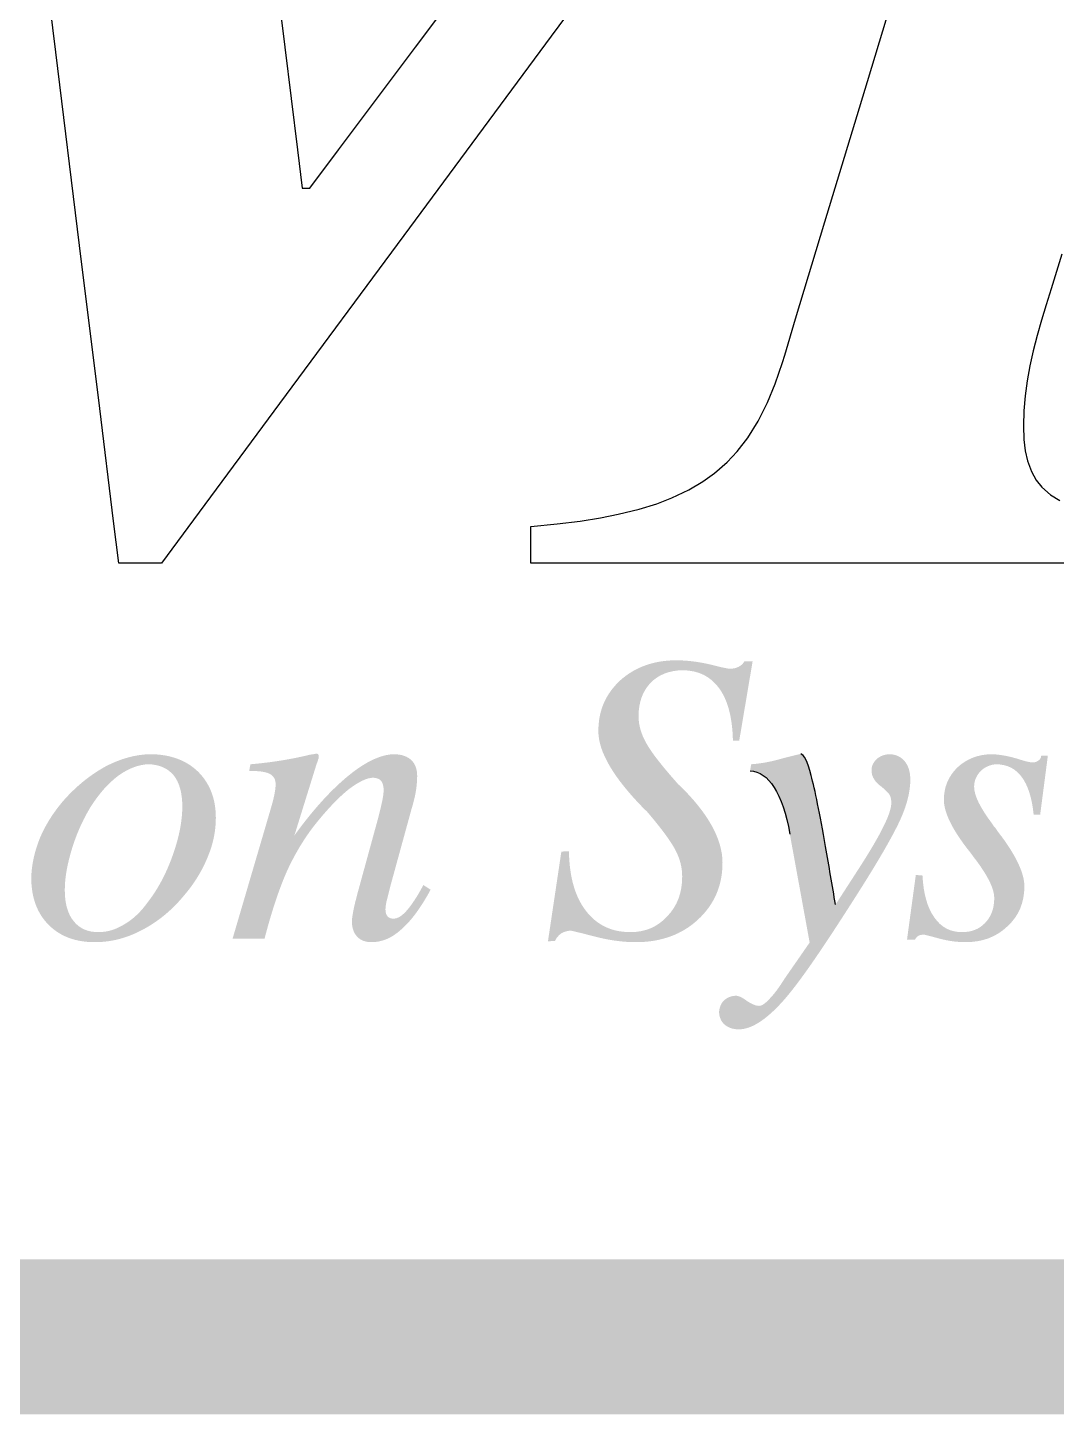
# Model space of a CAD drawing. Header units: millimetres. Extents: x 2335 to 2657, y 96 to 324.
# Drawn here: x 2496.83 to 2503.91, y 96.12 to 105.65 of the extents above; entities that cross this region are included whole.
import ezdxf

# ---------------------------------------------------------------- set-up
doc = ezdxf.new("R2010")
doc.units = ezdxf.units.MM
doc.header["$LTSCALE"] = 10
doc.layers.get('0').update_dxf_attribs({"linetype": 'CONTINUOUS'})

msp = doc.modelspace()

# ---------------------------------------------------------------- hatches: boundary and pattern name
h = msp.add_hatch(color=4)
edge = h.paths.add_edge_path()
edge.add_spline(control_points=[(2501.8197, 101.2966), (2501.801, 101.2966), (2501.7824, 101.2966), (2501.7638, 101.2966)], knot_values=[0, 0, 0, 0, 1, 1, 1, 1], degree=3, periodic=0)
edge.add_spline(control_points=[(2501.7638, 101.2966), (2501.7535, 101.2793), (2501.7393, 101.2667), (2501.7047, 101.2494), (2501.6842, 101.2446), (2501.6613, 101.2462)], knot_values=[0, 0, 0, 0, 0.5, 0.5, 1, 1, 1, 1], degree=3, periodic=0)
edge.add_spline(control_points=[(2501.6613, 101.2462), (2501.6542, 101.2446), (2501.6109, 101.2533), (2501.5313, 101.2738)], knot_values=[0, 0, 0, 0, 1, 1, 1, 1], degree=3, periodic=0)
edge.add_spline(control_points=[(2501.5313, 101.2738), (2501.4518, 101.2927), (2501.373, 101.3029), (2501.295, 101.3037)], knot_values=[0, 0, 0, 0, 1, 1, 1, 1], degree=3, periodic=0)
edge.add_spline(control_points=[(2501.295, 101.3037), (2501.139, 101.3029), (2501.0106, 101.2565), (2500.9097, 101.1659)], knot_values=[0, 0, 0, 0, 1, 1, 1, 1], degree=3, periodic=0)
edge.add_spline(control_points=[(2500.9097, 101.1659), (2500.8089, 101.0729), (2500.7585, 100.9579), (2500.7585, 100.6719), (2500.8648, 100.493), (2501.0752, 100.2795)], knot_values=[0, 0, 0, 0, 0.495868, 0.495868, 1, 1, 1, 1], degree=3, periodic=0)
edge.add_spline(control_points=[(2501.0752, 100.2795), (2501.0815, 100.274), (2501.0839, 100.2701), (2501.087, 100.2701)], knot_values=[0, 0, 0, 0, 1, 1, 1, 1], degree=3, periodic=0)
edge.add_spline(control_points=[(2501.087, 100.2701), (2501.191, 100.1488), (2501.2569, 100.0588), (2501.321, 99.9368), (2501.3352, 99.8762), (2501.3352, 99.706), (2501.3021, 99.6146), (2501.2328, 99.5429)], knot_values=[0, 0, 0, 0, 0.25982, 0.25982, 0.52368, 0.52368, 1, 1, 1, 1], degree=3, periodic=0)
edge.add_spline(control_points=[(2501.2328, 99.5429), (2501.165, 99.4689), (2501.0799, 99.4334), (2500.9791, 99.4342)], knot_values=[0, 0, 0, 0, 1, 1, 1, 1], degree=3, periodic=0)
edge.add_spline(control_points=[(2500.9791, 99.4342), (2500.8507, 99.4334), (2500.7482, 99.4823), (2500.6734, 99.5799)], knot_values=[0, 0, 0, 0, 1, 1, 1, 1], degree=3, periodic=0)
edge.add_spline(control_points=[(2500.6734, 99.5799), (2500.5978, 99.6768), (2500.5592, 99.8139), (2500.556, 99.9896)], knot_values=[0, 0, 0, 0, 1, 1, 1, 1], degree=3, periodic=0)
edge.add_spline(control_points=[(2500.556, 99.9896), (2500.5387, 99.9891), (2500.5213, 99.9886), (2500.504, 99.988)], knot_values=[0, 0, 0, 0, 1, 1, 1, 1], degree=3, periodic=0)
edge.add_spline(control_points=[(2500.504, 99.988), (2500.4733, 99.7824), (2500.4426, 99.5768), (2500.4118, 99.3712)], knot_values=[0, 0, 0, 0, 1, 1, 1, 1], degree=3, periodic=0)
edge.add_spline(control_points=[(2500.4118, 99.3712), (2500.4278, 99.3717), (2500.4439, 99.3722), (2500.4599, 99.3727)], knot_values=[0, 0, 0, 0, 1, 1, 1, 1], degree=3, periodic=0)
edge.add_spline(control_points=[(2500.4599, 99.3727), (2500.4686, 99.3924), (2500.4827, 99.4098), (2500.5016, 99.4247)], knot_values=[0, 0, 0, 0, 1, 1, 1, 1], degree=3, periodic=0)
edge.add_spline(control_points=[(2500.5016, 99.4247), (2500.5213, 99.4358), (2500.5434, 99.4429), (2500.5678, 99.4444)], knot_values=[0, 0, 0, 0, 1, 1, 1, 1], degree=3, periodic=0)
edge.add_spline(control_points=[(2500.5678, 99.4444), (2500.5765, 99.4429), (2500.6309, 99.4304), (2500.8302, 99.3783), (2500.9255, 99.3649), (2501.1878, 99.3649), (2501.3313, 99.416), (2501.5558, 99.6233), (2501.6125, 99.7533), (2501.6125, 100.0739), (2501.514, 100.2512), (2501.3163, 100.4442)], knot_values=[0, 0, 0, 0, 0.129341, 0.129341, 0.257728, 0.257728, 0.501105, 0.501105, 0.746262, 0.746262, 1, 1, 1, 1], degree=3, periodic=0)
edge.add_spline(control_points=[(2501.3163, 100.4442), (2501.3076, 100.4497), (2501.3021, 100.4576), (2501.2974, 100.4631)], knot_values=[0, 0, 0, 0, 1, 1, 1, 1], degree=3, periodic=0)
edge.add_spline(control_points=[(2501.2974, 100.4631), (2501.1926, 100.5813), (2501.1217, 100.6719), (2501.087, 100.7357)], knot_values=[0, 0, 0, 0, 1, 1, 1, 1], degree=3, periodic=0)
edge.add_spline(control_points=[(2501.087, 100.7357), (2501.0523, 100.7979), (2501.035, 100.8586), (2501.035, 101.0138), (2501.0626, 101.0902), (2501.1177, 101.1485)], knot_values=[0, 0, 0, 0, 0.385787, 0.385787, 1, 1, 1, 1], degree=3, periodic=0)
edge.add_spline(control_points=[(2501.1177, 101.1485), (2501.1721, 101.2045), (2501.2469, 101.2336), (2501.3391, 101.2352)], knot_values=[0, 0, 0, 0, 1, 1, 1, 1], degree=3, periodic=0)
edge.add_spline(control_points=[(2501.3391, 101.2352), (2501.4494, 101.2336), (2501.5325, 101.1916), (2501.6511, 101.024), (2501.681, 100.9043), (2501.6842, 100.7499)], knot_values=[0, 0, 0, 0, 0.501569, 0.501569, 1, 1, 1, 1], degree=3, periodic=0)
edge.add_spline(control_points=[(2501.6842, 100.7499), (2501.6986, 100.7499), (2501.7131, 100.7499), (2501.7275, 100.7499)], knot_values=[0, 0, 0, 0, 1, 1, 1, 1], degree=3, periodic=0)
edge.add_spline(control_points=[(2501.7275, 100.7499), (2501.7582, 100.9321), (2501.789, 101.1144), (2501.8197, 101.2966)], knot_values=[0, 0, 0, 0, 1, 1, 1, 1], degree=3, periodic=0)
h = msp.add_hatch(color=4)
edge = h.paths.add_edge_path()
edge.add_spline(control_points=[(2498.072, 99.9526), (2498.1098, 100.0432), (2498.1271, 100.133), (2498.1271, 100.3504), (2498.0861, 100.456), (2498.0058, 100.5364)], knot_values=[0, 0, 0, 0, 0.394928, 0.394928, 1, 1, 1, 1], degree=3, periodic=0)
edge.add_spline(control_points=[(2498.0058, 100.5364), (2497.9246, 100.6159), (2497.8151, 100.6561), (2497.678, 100.6577)], knot_values=[0, 0, 0, 0, 1, 1, 1, 1], degree=3, periodic=0)
edge.add_spline(control_points=[(2497.678, 100.6577), (2497.5756, 100.6561), (2497.4716, 100.6278), (2497.3668, 100.5726)], knot_values=[0, 0, 0, 0, 1, 1, 1, 1], degree=3, periodic=0)
edge.add_spline(control_points=[(2497.3668, 100.5726), (2497.2628, 100.5151), (2497.1659, 100.4371), (2497.0769, 100.3363)], knot_values=[0, 0, 0, 0, 1, 1, 1, 1], degree=3, periodic=0)
edge.add_spline(control_points=[(2497.0769, 100.3363), (2497.006, 100.2528), (2496.9509, 100.1645), (2496.9138, 100.0739)], knot_values=[0, 0, 0, 0, 1, 1, 1, 1], degree=3, periodic=0)
edge.add_spline(control_points=[(2496.9138, 100.0739), (2496.8776, 99.981), (2496.8587, 99.8919), (2496.8571, 99.8037)], knot_values=[0, 0, 0, 0, 1, 1, 1, 1], degree=3, periodic=0)
edge.add_spline(control_points=[(2496.8571, 99.8037), (2496.8587, 99.6698), (2496.8981, 99.5626), (2496.9769, 99.4838)], knot_values=[0, 0, 0, 0, 1, 1, 1, 1], degree=3, periodic=0)
edge.add_spline(control_points=[(2496.9769, 99.4838), (2497.058, 99.4027), (2497.1636, 99.3649), (2497.4054, 99.3649), (2497.515, 99.3924), (2497.6221, 99.4499)], knot_values=[0, 0, 0, 0, 0.540717, 0.540717, 1, 1, 1, 1], degree=3, periodic=0)
edge.add_spline(control_points=[(2497.6221, 99.4499), (2497.73, 99.5067), (2497.8285, 99.587), (2497.9152, 99.6942)], knot_values=[0, 0, 0, 0, 1, 1, 1, 1], degree=3, periodic=0)
edge.add_spline(control_points=[(2497.9152, 99.6942), (2497.9829, 99.7745), (2498.0349, 99.8604), (2498.072, 99.9526)], knot_values=[0, 0, 0, 0, 1, 1, 1, 1], degree=3, periodic=0)
edge = h.paths.add_edge_path(flags=16)
edge.add_spline(control_points=[(2497.8372, 100.512), (2497.8774, 100.4615), (2497.8963, 100.3898), (2497.8963, 100.196), (2497.874, 100.085), (2497.7875, 99.8415), (2497.7316, 99.7344), (2497.6607, 99.6422)], knot_values=[0, 0, 0, 0, 0.314887, 0.314887, 0.65646, 0.65646, 1, 1, 1, 1], degree=3, periodic=0)
edge.add_spline(control_points=[(2497.6607, 99.6422), (2497.6119, 99.5744), (2497.5583, 99.5224), (2497.4976, 99.4878)], knot_values=[0, 0, 0, 0, 1, 1, 1, 1], degree=3, periodic=0)
edge.add_spline(control_points=[(2497.4976, 99.4878), (2497.437, 99.4499), (2497.3779, 99.4334), (2497.3188, 99.4342)], knot_values=[0, 0, 0, 0, 1, 1, 1, 1], degree=3, periodic=0)
edge.add_spline(control_points=[(2497.3188, 99.4342), (2497.2471, 99.4334), (2497.1896, 99.4578), (2497.1486, 99.5098)], knot_values=[0, 0, 0, 0, 1, 1, 1, 1], degree=3, periodic=0)
edge.add_spline(control_points=[(2497.1486, 99.5098), (2497.1084, 99.5587), (2497.0879, 99.6304), (2497.0879, 99.8092), (2497.1056, 99.9044), (2497.1691, 100.1109), (2497.2124, 100.2078), (2497.2668, 100.2969)], knot_values=[0, 0, 0, 0, 0.353018, 0.353018, 0.679112, 0.679112, 1, 1, 1, 1], degree=3, periodic=0)
edge.add_spline(control_points=[(2497.2668, 100.2969), (2497.3259, 100.3898), (2497.3897, 100.46), (2497.459, 100.512)], knot_values=[0, 0, 0, 0, 1, 1, 1, 1], degree=3, periodic=0)
edge.add_spline(control_points=[(2497.459, 100.512), (2497.5284, 100.5608), (2497.5977, 100.5868), (2497.6639, 100.5884)], knot_values=[0, 0, 0, 0, 1, 1, 1, 1], degree=3, periodic=0)
edge.add_spline(control_points=[(2497.6639, 100.5884), (2497.7387, 100.5868), (2497.7962, 100.5608), (2497.8372, 100.512)], knot_values=[0, 0, 0, 0, 1, 1, 1, 1], degree=3, periodic=0)
h = msp.add_hatch(color=4)
edge = h.paths.add_edge_path()
edge.add_spline(control_points=[(2499.4743, 100.2843), (2499.4869, 100.326), (2499.4972, 100.3662), (2499.5035, 100.4056)], knot_values=[0, 0, 0, 0, 1, 1, 1, 1], degree=3, periodic=0)
edge.add_spline(control_points=[(2499.5035, 100.4056), (2499.509, 100.4426), (2499.5121, 100.4773), (2499.5121, 100.5553), (2499.4987, 100.5915), (2499.4436, 100.6435), (2499.405, 100.6561), (2499.3546, 100.6577)], knot_values=[0, 0, 0, 0, 0.253165, 0.253165, 0.626582, 0.626582, 1, 1, 1, 1], degree=3, periodic=0)
edge.add_spline(control_points=[(2499.3546, 100.6577), (2499.2647, 100.6561), (2499.1595, 100.6078), (2498.9228, 100.415), (2498.7976, 100.2788), (2498.6676, 100.0991)], knot_values=[0, 0, 0, 0, 0.497372, 0.497372, 1, 1, 1, 1], degree=3, periodic=0)
edge.add_spline(control_points=[(2498.6676, 100.0991), (2498.7182, 100.2622), (2498.7689, 100.4253), (2498.8196, 100.5884)], knot_values=[0, 0, 0, 0, 1, 1, 1, 1], degree=3, periodic=0)
edge.add_spline(control_points=[(2498.8196, 100.5884), (2498.8251, 100.6026), (2498.8291, 100.6128), (2498.8306, 100.6215)], knot_values=[0, 0, 0, 0, 1, 1, 1, 1], degree=3, periodic=0)
edge.add_spline(control_points=[(2498.8306, 100.6215), (2498.8338, 100.6278), (2498.8354, 100.6333), (2498.8354, 100.6459), (2498.8354, 100.6522), (2498.8322, 100.6561)], knot_values=[0, 0, 0, 0, 0.3125, 0.3125, 1, 1, 1, 1], degree=3, periodic=0)
edge.add_spline(control_points=[(2498.8322, 100.6561), (2498.8291, 100.6593), (2498.8251, 100.6609), (2498.8196, 100.6624)], knot_values=[0, 0, 0, 0, 1, 1, 1, 1], degree=3, periodic=0)
edge.add_spline(control_points=[(2498.8196, 100.6624), (2498.8165, 100.6609), (2498.8007, 100.6577), (2498.7731, 100.6538)], knot_values=[0, 0, 0, 0, 1, 1, 1, 1], degree=3, periodic=0)
edge.add_spline(control_points=[(2498.7731, 100.6538), (2498.6408, 100.6215), (2498.5037, 100.6002), (2498.365, 100.5884)], knot_values=[0, 0, 0, 0, 1, 1, 1, 1], degree=3, periodic=0)
edge.add_spline(control_points=[(2498.365, 100.5884), (2498.3621, 100.5731), (2498.3593, 100.5579), (2498.3564, 100.5427)], knot_values=[0, 0, 0, 0, 1, 1, 1, 1], degree=3, periodic=0)
edge.add_spline(control_points=[(2498.3564, 100.5427), (2498.364, 100.5427), (2498.3716, 100.5427), (2498.3792, 100.5427)], knot_values=[0, 0, 0, 0, 1, 1, 1, 1], degree=3, periodic=0)
edge.add_spline(control_points=[(2498.3792, 100.5427), (2498.4383, 100.5411), (2498.4801, 100.534), (2498.5037, 100.519)], knot_values=[0, 0, 0, 0, 1, 1, 1, 1], degree=3, periodic=0)
edge.add_spline(control_points=[(2498.5037, 100.519), (2498.5265, 100.5049), (2498.5384, 100.482), (2498.5384, 100.4324), (2498.5352, 100.408), (2498.5297, 100.3796)], knot_values=[0, 0, 0, 0, 0.619048, 0.619048, 1, 1, 1, 1], degree=3, periodic=0)
edge.add_spline(control_points=[(2498.5297, 100.3796), (2498.5234, 100.3489), (2498.5146, 100.3158), (2498.4165, 99.982), (2498.3293, 99.6853), (2498.2421, 99.3885)], knot_values=[0, 0, 0, 0, 0.111045, 0.111045, 1, 1, 1, 1], degree=3, periodic=0)
edge.add_spline(control_points=[(2498.2421, 99.3885), (2498.3154, 99.3885), (2498.3887, 99.3885), (2498.4619, 99.3885)], knot_values=[0, 0, 0, 0, 1, 1, 1, 1], degree=3, periodic=0)
edge.add_spline(control_points=[(2498.4619, 99.3885), (2498.5124, 99.5815), (2498.5644, 99.7375), (2498.6187, 99.8588)], knot_values=[0, 0, 0, 0, 1, 1, 1, 1], degree=3, periodic=0)
edge.add_spline(control_points=[(2498.6187, 99.8588), (2498.6739, 99.977), (2498.7395, 100.087), (2498.8976, 100.2827), (2498.9709, 100.3591), (2499.0386, 100.4143)], knot_values=[0, 0, 0, 0, 0.496819, 0.496819, 1, 1, 1, 1], degree=3, periodic=0)
edge.add_spline(control_points=[(2499.0386, 100.4143), (2499.108, 100.467), (2499.1639, 100.4946), (2499.2088, 100.4962)], knot_values=[0, 0, 0, 0, 1, 1, 1, 1], degree=3, periodic=0)
edge.add_spline(control_points=[(2499.2088, 100.4962), (2499.2332, 100.4946), (2499.2521, 100.4875), (2499.264, 100.4749)], knot_values=[0, 0, 0, 0, 1, 1, 1, 1], degree=3, periodic=0)
edge.add_spline(control_points=[(2499.264, 100.4749), (2499.275, 100.46), (2499.2813, 100.4403), (2499.2813, 100.3922), (2499.2781, 100.3694), (2499.2726, 100.3402)], knot_values=[0, 0, 0, 0, 0.606557, 0.606557, 1, 1, 1, 1], degree=3, periodic=0)
edge.add_spline(control_points=[(2499.2726, 100.3402), (2499.2663, 100.3118), (2499.2577, 100.2725), (2499.245, 100.2236)], knot_values=[0, 0, 0, 0, 1, 1, 1, 1], degree=3, periodic=0)
edge.add_spline(control_points=[(2499.245, 100.2236), (2499.197, 100.0484), (2499.1489, 99.8733), (2499.1009, 99.6981)], knot_values=[0, 0, 0, 0, 1, 1, 1, 1], degree=3, periodic=0)
edge.add_spline(control_points=[(2499.1009, 99.6981), (2499.0891, 99.6524), (2499.0788, 99.613), (2499.0733, 99.5831)], knot_values=[0, 0, 0, 0, 1, 1, 1, 1], degree=3, periodic=0)
edge.add_spline(control_points=[(2499.0733, 99.5831), (2499.0678, 99.5516), (2499.0631, 99.5272), (2499.0631, 99.4618), (2499.0764, 99.4271), (2499.1237, 99.3767), (2499.1568, 99.3649), (2499.2695, 99.3649), (2499.3372, 99.3924), (2499.4034, 99.4531)], knot_values=[0, 0, 0, 0, 0.094941, 0.094941, 0.328336, 0.328336, 0.577274, 0.577274, 1, 1, 1, 1], degree=3, periodic=0)
edge.add_spline(control_points=[(2499.4034, 99.4531), (2499.4696, 99.5106), (2499.5381, 99.602), (2499.6043, 99.7257)], knot_values=[0, 0, 0, 0, 1, 1, 1, 1], degree=3, periodic=0)
edge.add_spline(control_points=[(2499.6043, 99.7257), (2499.5878, 99.7365), (2499.5712, 99.7472), (2499.5547, 99.758)], knot_values=[0, 0, 0, 0, 1, 1, 1, 1], degree=3, periodic=0)
edge.add_spline(control_points=[(2499.5547, 99.758), (2499.5121, 99.6768), (2499.4727, 99.6193), (2499.4396, 99.5815)], knot_values=[0, 0, 0, 0, 1, 1, 1, 1], degree=3, periodic=0)
edge.add_spline(control_points=[(2499.4396, 99.5815), (2499.4066, 99.5445), (2499.3758, 99.5256), (2499.3498, 99.5272)], knot_values=[0, 0, 0, 0, 1, 1, 1, 1], degree=3, periodic=0)
edge.add_spline(control_points=[(2499.3498, 99.5272), (2499.3325, 99.5256), (2499.3183, 99.5311), (2499.3081, 99.5429)], knot_values=[0, 0, 0, 0, 1, 1, 1, 1], degree=3, periodic=0)
edge.add_spline(control_points=[(2499.3081, 99.5429), (2499.2994, 99.5524), (2499.2939, 99.5689), (2499.2939, 99.6036), (2499.297, 99.6217), (2499.301, 99.6453)], knot_values=[0, 0, 0, 0, 0.613636, 0.613636, 1, 1, 1, 1], degree=3, periodic=0)
edge.add_spline(control_points=[(2499.301, 99.6453), (2499.3073, 99.6666), (2499.3159, 99.7013), (2499.327, 99.7478)], knot_values=[0, 0, 0, 0, 1, 1, 1, 1], degree=3, periodic=0)
edge.add_spline(control_points=[(2499.327, 99.7478), (2499.3761, 99.9266), (2499.4252, 100.1054), (2499.4743, 100.2843)], knot_values=[0, 0, 0, 0, 1, 1, 1, 1], degree=3, periodic=0)
h = msp.add_hatch(color=4)
edge = h.paths.add_edge_path()
edge.add_spline(control_points=[(2502.3901, 99.6233), (2502.3672, 99.7562), (2502.345, 99.8891), (2502.2814, 100.2496), (2502.2485, 100.4143), (2502.1963, 100.6089), (2502.1719, 100.6577), (2502.1514, 100.6593)], knot_values=[0, 0, 0, 0, 0.226419, 0.226419, 0.614671, 0.614671, 1, 1, 1, 1], degree=3, periodic=0)
edge.add_spline(control_points=[(2502.1514, 100.6593), (2502.1403, 100.6577), (2502.097, 100.6475), (2502.0222, 100.6278)], knot_values=[0, 0, 0, 0, 1, 1, 1, 1], degree=3, periodic=0)
edge.add_spline(control_points=[(2502.0222, 100.6278), (2501.9465, 100.6057), (2501.8772, 100.5931), (2501.8095, 100.5884)], knot_values=[0, 0, 0, 0, 1, 1, 1, 1], degree=3, periodic=0)
edge.add_spline(control_points=[(2501.8095, 100.5884), (2501.8071, 100.5731), (2501.8047, 100.5579), (2501.8024, 100.5427)], knot_values=[0, 0, 0, 0, 1, 1, 1, 1], degree=3, periodic=0)
edge.add_spline(control_points=[(2501.8024, 100.5427), (2501.9324, 100.5364), (2502.023, 100.3922), (2502.0765, 100.1078)], knot_values=[0, 0, 0, 0, 1, 1, 1, 1], degree=3, periodic=0)
edge.add_spline(control_points=[(2502.0765, 100.1078), (2502.0765, 100.1007), (2502.0781, 100.0968), (2502.0781, 100.0952)], knot_values=[0, 0, 0, 0, 1, 1, 1, 1], degree=3, periodic=0)
edge.add_spline(control_points=[(2502.0781, 100.0952), (2502.1227, 99.851), (2502.1674, 99.6067), (2502.212, 99.3625)], knot_values=[0, 0, 0, 0, 1, 1, 1, 1], degree=3, periodic=0)
edge.add_spline(control_points=[(2502.212, 99.3625), (2502.154, 99.2787), (2502.096, 99.195), (2502.0379, 99.1112)], knot_values=[0, 0, 0, 0, 1, 1, 1, 1], degree=3, periodic=0)
edge.add_spline(control_points=[(2502.0379, 99.1112), (2502.0033, 99.0552), (2501.9702, 99.0103), (2501.9379, 98.9772)], knot_values=[0, 0, 0, 0, 1, 1, 1, 1], degree=3, periodic=0)
edge.add_spline(control_points=[(2501.9379, 98.9772), (2501.9064, 98.9426), (2501.8835, 98.9268), (2501.8418, 98.9268), (2501.8142, 98.9379), (2501.7795, 98.9615)], knot_values=[0, 0, 0, 0, 0.45283, 0.45283, 1, 1, 1, 1], degree=3, periodic=0)
edge.add_spline(control_points=[(2501.7795, 98.9615), (2501.748, 98.9843), (2501.7236, 98.9962), (2501.6724, 98.9962), (2501.6456, 98.9843), (2501.6219, 98.9639)], knot_values=[0, 0, 0, 0, 0.338462, 0.338462, 1, 1, 1, 1], degree=3, periodic=0)
edge.add_spline(control_points=[(2501.6219, 98.9639), (2501.6022, 98.9426), (2501.5904, 98.915), (2501.5889, 98.8835)], knot_values=[0, 0, 0, 0, 1, 1, 1, 1], degree=3, periodic=0)
edge.add_spline(control_points=[(2501.5889, 98.8835), (2501.5904, 98.8473), (2501.6038, 98.8181), (2501.6282, 98.7968)], knot_values=[0, 0, 0, 0, 1, 1, 1, 1], degree=3, periodic=0)
edge.add_spline(control_points=[(2501.6282, 98.7968), (2501.6542, 98.7756), (2501.6858, 98.7653), (2501.811, 98.7653), (2501.9102, 98.8292), (2502.1403, 99.0828), (2502.3131, 99.3384), (2502.7029, 99.9526), (2502.7973, 100.12), (2502.8848, 100.3189), (2502.9045, 100.4064), (2502.9045, 100.5348), (2502.8919, 100.5773), (2502.8399, 100.6404), (2502.8053, 100.6561), (2502.7619, 100.6577)], knot_values=[0, 0, 0, 0, 0.097957, 0.097957, 0.31786, 0.31786, 0.540564, 0.540564, 0.680611, 0.680611, 0.817892, 0.817892, 0.908946, 0.908946, 1, 1, 1, 1], degree=3, periodic=0)
edge.add_spline(control_points=[(2502.7619, 100.6577), (2502.7273, 100.6561), (2502.6973, 100.6451), (2502.6737, 100.6246)], knot_values=[0, 0, 0, 0, 1, 1, 1, 1], degree=3, periodic=0)
edge.add_spline(control_points=[(2502.6737, 100.6246), (2502.6509, 100.6026), (2502.6375, 100.5773), (2502.6375, 100.5033), (2502.6611, 100.4663), (2502.706, 100.434)], knot_values=[0, 0, 0, 0, 0.414894, 0.414894, 1, 1, 1, 1], degree=3, periodic=0)
edge.add_spline(control_points=[(2502.706, 100.434), (2502.7115, 100.4284), (2502.7139, 100.4253), (2502.717, 100.4253)], knot_values=[0, 0, 0, 0, 1, 1, 1, 1], degree=3, periodic=0)
edge.add_spline(control_points=[(2502.717, 100.4253), (2502.743, 100.4024), (2502.7588, 100.3851), (2502.7651, 100.3733)], knot_values=[0, 0, 0, 0, 1, 1, 1, 1], degree=3, periodic=0)
edge.add_spline(control_points=[(2502.7651, 100.3733), (2502.7706, 100.3591), (2502.7738, 100.3434), (2502.7738, 100.2866), (2502.7564, 100.2338), (2502.7218, 100.1645)], knot_values=[0, 0, 0, 0, 0.333333, 0.333333, 1, 1, 1, 1], degree=3, periodic=0)
edge.add_spline(control_points=[(2502.7218, 100.1645), (2502.6871, 100.092), (2502.6296, 99.9938), (2502.4957, 99.7866), (2502.4429, 99.7049), (2502.3901, 99.6233)], knot_values=[0, 0, 0, 0, 0.605872, 0.605872, 1, 1, 1, 1], degree=3, periodic=0)
h = msp.add_hatch(color=4)
edge = h.paths.add_edge_path()
edge.add_spline(control_points=[(2503.8507, 100.6475), (2503.8355, 100.6475), (2503.8203, 100.6475), (2503.805, 100.6475)], knot_values=[0, 0, 0, 0, 1, 1, 1, 1], degree=3, periodic=0)
edge.add_spline(control_points=[(2503.805, 100.6475), (2503.805, 100.6333), (2503.7979, 100.623), (2503.7861, 100.6144)], knot_values=[0, 0, 0, 0, 1, 1, 1, 1], degree=3, periodic=0)
edge.add_spline(control_points=[(2503.7861, 100.6144), (2503.7743, 100.6041), (2503.7601, 100.6002), (2503.7444, 100.6018)], knot_values=[0, 0, 0, 0, 1, 1, 1, 1], degree=3, periodic=0)
edge.add_spline(control_points=[(2503.7444, 100.6018), (2503.731, 100.6002), (2503.694, 100.6089), (2503.6333, 100.6286)], knot_values=[0, 0, 0, 0, 1, 1, 1, 1], degree=3, periodic=0)
edge.add_spline(control_points=[(2503.6333, 100.6286), (2503.5726, 100.6459), (2503.5167, 100.6561), (2503.4647, 100.6577)], knot_values=[0, 0, 0, 0, 1, 1, 1, 1], degree=3, periodic=0)
edge.add_spline(control_points=[(2503.4647, 100.6577), (2503.3709, 100.6561), (2503.2929, 100.6262), (2503.2291, 100.5671)], knot_values=[0, 0, 0, 0, 1, 1, 1, 1], degree=3, periodic=0)
edge.add_spline(control_points=[(2503.2291, 100.5671), (2503.1669, 100.5064), (2503.1354, 100.4324), (2503.1354, 100.2567), (2503.1929, 100.1401), (2503.3056, 99.9959)], knot_values=[0, 0, 0, 0, 0.506726, 0.506726, 1, 1, 1, 1], degree=3, periodic=0)
edge.add_spline(control_points=[(2503.3056, 99.9959), (2503.3205, 99.9786), (2503.3292, 99.9652), (2503.3347, 99.9581)], knot_values=[0, 0, 0, 0, 1, 1, 1, 1], degree=3, periodic=0)
edge.add_spline(control_points=[(2503.3347, 99.9581), (2503.3402, 99.9494), (2503.3489, 99.9392), (2503.3575, 99.9282)], knot_values=[0, 0, 0, 0, 1, 1, 1, 1], degree=3, periodic=0)
edge.add_spline(control_points=[(2503.3575, 99.9282), (2503.4411, 99.8155), (2503.482, 99.7304), (2503.482, 99.5973), (2503.4615, 99.5413), (2503.4198, 99.498)], knot_values=[0, 0, 0, 0, 0.455621, 0.455621, 1, 1, 1, 1], degree=3, periodic=0)
edge.add_spline(control_points=[(2503.4198, 99.498), (2503.3796, 99.4547), (2503.326, 99.4334), (2503.2606, 99.4342)], knot_values=[0, 0, 0, 0, 1, 1, 1, 1], degree=3, periodic=0)
edge.add_spline(control_points=[(2503.2606, 99.4342), (2503.1803, 99.4334), (2503.1165, 99.4665), (2503.0692, 99.5358)], knot_values=[0, 0, 0, 0, 1, 1, 1, 1], degree=3, periodic=0)
edge.add_spline(control_points=[(2503.0692, 99.5358), (2503.0219, 99.602), (2502.9944, 99.6981), (2502.9881, 99.8242)], knot_values=[0, 0, 0, 0, 1, 1, 1, 1], degree=3, periodic=0)
edge.add_spline(control_points=[(2502.9881, 99.8242), (2502.9728, 99.825), (2502.9576, 99.8257), (2502.9424, 99.8265)], knot_values=[0, 0, 0, 0, 1, 1, 1, 1], degree=3, periodic=0)
edge.add_spline(control_points=[(2502.9424, 99.8265), (2502.9221, 99.6782), (2502.9019, 99.5298), (2502.8817, 99.3814)], knot_values=[0, 0, 0, 0, 1, 1, 1, 1], degree=3, periodic=0)
edge.add_spline(control_points=[(2502.8817, 99.3814), (2502.8998, 99.3814), (2502.9179, 99.3814), (2502.9361, 99.3814)], knot_values=[0, 0, 0, 0, 1, 1, 1, 1], degree=3, periodic=0)
edge.add_spline(control_points=[(2502.9361, 99.3814), (2502.9424, 99.3924), (2502.9494, 99.4011), (2502.9581, 99.4074)], knot_values=[0, 0, 0, 0, 1, 1, 1, 1], degree=3, periodic=0)
edge.add_spline(control_points=[(2502.9581, 99.4074), (2502.9684, 99.4129), (2502.9794, 99.4161), (2502.9959, 99.4169)], knot_values=[0, 0, 0, 0, 1, 1, 1, 1], degree=3, periodic=0)
edge.add_spline(control_points=[(2502.9959, 99.4169), (2503.0046, 99.4161), (2503.0399, 99.407), (2503.1661, 99.3727), (2503.2268, 99.3649), (2503.3993, 99.3649), (2503.4962, 99.3995), (2503.5742, 99.4752)], knot_values=[0, 0, 0, 0, 0.245667, 0.245667, 0.497112, 0.497112, 1, 1, 1, 1], degree=3, periodic=0)
edge.add_spline(control_points=[(2503.5742, 99.4752), (2503.6522, 99.5469), (2503.6892, 99.639), (2503.6892, 99.8352), (2503.6372, 99.9494), (2503.534, 100.0897)], knot_values=[0, 0, 0, 0, 0.562249, 0.562249, 1, 1, 1, 1], degree=3, periodic=0)
edge.add_spline(control_points=[(2503.534, 100.0897), (2503.5135, 100.1157), (2503.4994, 100.1354), (2503.4891, 100.1511)], knot_values=[0, 0, 0, 0, 1, 1, 1, 1], degree=3, periodic=0)
edge.add_spline(control_points=[(2503.4891, 100.1511), (2503.4828, 100.1574), (2503.4757, 100.1661), (2503.4671, 100.1803)], knot_values=[0, 0, 0, 0, 1, 1, 1, 1], degree=3, periodic=0)
edge.add_spline(control_points=[(2503.4671, 100.1803), (2503.3851, 100.2898), (2503.3434, 100.3733), (2503.3434, 100.4749), (2503.3591, 100.5104), (2503.3891, 100.5427)], knot_values=[0, 0, 0, 0, 0.596899, 0.596899, 1, 1, 1, 1], degree=3, periodic=0)
edge.add_spline(control_points=[(2503.3891, 100.5427), (2503.4198, 100.571), (2503.456, 100.5868), (2503.4978, 100.5884)], knot_values=[0, 0, 0, 0, 1, 1, 1, 1], degree=3, periodic=0)
edge.add_spline(control_points=[(2503.4978, 100.5884), (2503.5711, 100.5868), (2503.6286, 100.5584), (2503.6703, 100.5017)], knot_values=[0, 0, 0, 0, 1, 1, 1, 1], degree=3, periodic=0)
edge.add_spline(control_points=[(2503.6703, 100.5017), (2503.7137, 100.4442), (2503.7412, 100.3575), (2503.753, 100.2425)], knot_values=[0, 0, 0, 0, 1, 1, 1, 1], degree=3, periodic=0)
edge.add_spline(control_points=[(2503.753, 100.2425), (2503.768, 100.2425), (2503.783, 100.2425), (2503.7979, 100.2425)], knot_values=[0, 0, 0, 0, 1, 1, 1, 1], degree=3, periodic=0)
edge.add_spline(control_points=[(2503.7979, 100.2425), (2503.8155, 100.3775), (2503.8331, 100.5125), (2503.8507, 100.6475)], knot_values=[0, 0, 0, 0, 1, 1, 1, 1], degree=3, periodic=0)

# ---------------------------------------------------------------- linework, layer by layer
msp.add_lwpolyline([(2335.6655, 96.6513, 1.0666, 1.0666, 0), (2656.4777, 96.6513, 1.0666, 1.0666, 0), (2656.4777, 323.9275, 1.0666, 1.0666, 0), (2335.6655, 323.9275, 1.0666, 1.0666, 0)], format="xyseb", close=True)
for points in [[(2501.5021, 107.0389, 0), (2500.4347, 105.5963, 0), (2499.4203, 104.2253, 0), (2498.5646, 103.0689, 0), (2497.9736, 102.2702, 0), (2497.753, 101.9721, 0), (2497.7429, 101.9721, 0), (2497.7159, 101.9721, 0), (2497.6768, 101.9721, 0), (2497.6304, 101.9721, 0), (2497.5816, 101.9721, 0), (2497.5352, 101.9721, 0), (2497.496, 101.9721, 0), (2497.469, 101.9721, 0), (2497.4589, 101.9721, 0), (2497.4234, 102.261, 0), (2497.3281, 103.0352, 0), (2497.1901, 104.1561, 0), (2497.0265, 105.4849, 0), (2496.8544, 106.8831, 0)], [(2498.4747, 106.5421, 0), (2498.6012, 105.5195, 0), (2498.6886, 104.8132, 0), (2498.7212, 104.5497, 0), (2498.723, 104.5497, 0), (2498.7278, 104.5497, 0), (2498.7347, 104.5497, 0), (2498.7428, 104.5497, 0), (2498.7514, 104.5497, 0), (2498.7596, 104.5497, 0), (2498.7665, 104.5497, 0), (2498.7712, 104.5497, 0), (2498.773, 104.5497, 0), (2498.9704, 104.8132, 0), (2499.4995, 105.5195, 0), (2500.2655, 106.5421, 0)], [(2504.4182, 101.9721, 0), (2503.7902, 101.9721, 0), (2503.0457, 101.9721, 0), (2502.2624, 101.9721, 0), (2501.5179, 101.9721, 0), (2500.8899, 101.9721, 0), (2500.4562, 101.9721, 0), (2500.2943, 101.9721, 0), (2500.2943, 101.9807, 0), (2500.2943, 102.0038, 0), (2500.2943, 102.0372, 0), (2500.2943, 102.0769, 0), (2500.2943, 102.1185, 0), (2500.2943, 102.1581, 0), (2500.2943, 102.1916, 0), (2500.2943, 102.2146, 0), (2500.2943, 102.2233, 0), (2500.4746, 102.2409, 0), (2500.6328, 102.261, 0), (2500.7721, 102.2832, 0), (2500.8949, 102.3074, 0), (2501.0382, 102.3427, 0), (2501.1601, 102.3805, 0), (2501.2642, 102.4203, 0), (2501.3819, 102.476, 0), (2501.4782, 102.5329, 0), (2501.5578, 102.5901, 0), (2501.6449, 102.6663, 0), (2501.7136, 102.7397, 0), (2501.7858, 102.8332, 0), (2501.857, 102.9471, 0), (2501.9217, 103.0759, 0), (2501.9749, 103.2052, 0), (2502.0248, 103.3506, 0), (2502.0404, 103.402, 0), (2502.1157, 103.651, 0), (2502.3175, 104.3183, 0), (2502.6096, 105.2845, 0), (2502.956, 106.4299, 0)], [(2503.946, 104.0968, 0), (2503.8731, 103.858, 0), (2503.8392, 103.7491, 0), (2503.8071, 103.6421, 0), (2503.7774, 103.5367, 0), (2503.7508, 103.4325, 0), (2503.7277, 103.329, 0), (2503.7088, 103.2259, 0), (2503.6946, 103.1228, 0), (2503.6856, 103.0192, 0), (2503.6825, 102.9149, 0), (2503.6859, 102.8218, 0), (2503.6953, 102.743, 0), (2503.7102, 102.6761, 0), (2503.7372, 102.6017, 0), (2503.771, 102.5417, 0), (2503.8101, 102.4932, 0), (2503.869, 102.4418, 0), (2503.9325, 102.4026, 0)]]:
    msp.add_polyline3d(points)
at = {"color": 4}
msp.add_open_spline([(2502.3901, 99.6233), (2502.3672, 99.7562), (2502.345, 99.8891), (2502.2814, 100.2496), (2502.2485, 100.4143), (2502.1963, 100.6089), (2502.1719, 100.6577), (2502.1514, 100.6593)], degree=3, knots=[0, 0, 0, 0, 0.226419, 0.226419, 0.614671, 0.614671, 1, 1, 1, 1], dxfattribs=at)
msp.add_open_spline([(2501.8024, 100.5427), (2501.9324, 100.5364), (2502.023, 100.3922), (2502.0765, 100.1078)], degree=3, dxfattribs=at)

doc.saveas('drawing.dxf')
